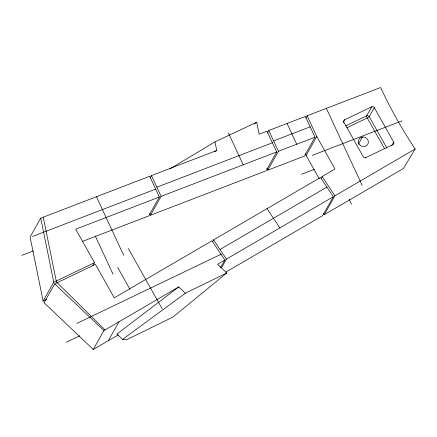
<?xml version="1.0" encoding="UTF-8"?>
<svg xmlns="http://www.w3.org/2000/svg" width="437" height="437" viewBox="0 0 437 437"><rect width="100%" height="100%" fill="white"/><g stroke="black" fill="none" stroke-linecap="round" stroke-linejoin="round"><path stroke-width="0.66" d="M82.172 241.508L148.717 215.933L159.363 197.038L149.705 176.269L40.739 218.15L30.093 237.04L43.121 301.098L46.77 299.35M43.121 301.098L53.767 282.209L94.512 262.67L75.705 229.19L159.363 197.038M220.488 267.717L224.809 260.042L211.989 240.792L114.259 297.821L95.452 264.341L54.707 283.881L44.061 302.775L93.267 349.485L118.443 334.791M92.846 265.62L94.512 262.67M150.126 177.957L151.453 175.598L216.73 150.508L214.977 141.872L256.71 122.245L259.141 134.208L267.018 131.182L276.676 151.95L266.029 170.845L150.47 215.255L149.662 213.529M150.47 215.255L161.116 196.366L276.676 151.95M93.267 349.485L103.908 330.591L178.766 286.912L185.397 293.205L226.787 272.972L217.599 264.248L224.809 260.042M108.343 340.685L118.99 321.79M267.433 132.87L268.766 130.51L305.365 116.444L315.022 137.213L304.376 156.102L267.777 170.168L266.925 168.338M212.59 241.628L213.589 239.858L320.501 177.471L333.327 196.721L322.681 215.616L225.754 272.175M267.777 170.168L278.424 151.278L315.022 137.213M305.78 118.132L307.113 115.772L380.622 87.515A458.358 427.047 29.4 0 0 415.15 148.979L403.438 168.491L324.287 214.682L323.538 213.562M221.756 267.373L226.415 259.108L333.327 196.721M319.234 178.766L306.124 155.43L316.77 136.541L307.113 115.772M343.69 121.475L344.64 119.787L371.707 106.808A1.956 1.824 29.4 0 1 374.329 107.671L393.688 142.129A1.956 1.824 29.4 0 1 392.945 144.609L365.878 157.588L365.561 158.15M343.58 122.83L343.897 122.267A1.956 1.824 29.4 0 1 344.64 119.787M321.108 178.307L322.107 176.537L335.01 169.004L316.77 136.541M371.707 106.808L366.632 115.821L345.716 125.851M374.329 107.671L369.254 116.684A1.857 0.371 -29.3 0 1 367.32 118.039L384.68 148.93M358.482 143.986L362.41 137.016M324.287 214.682L334.928 195.787L415.15 148.979M391.781 145.51L393.688 142.129M226.787 272.972L172.943 317.071L127.145 339.462L122.568 339.423L116.914 334.059L178.766 286.912M122.568 339.423L185.397 293.205M254.126 123.9L256.71 122.245M169.829 168.933L214.977 141.872M220.002 249.483L326.914 187.096M214.37 151.868L216.73 150.508M346.891 127.735L367.189 117.995A1.857 0.568 64.4 0 1 366.632 115.821A1.956 1.824 29.4 0 1 369.254 116.684L386.942 148.17M76.901 323.385L221.45 254.066M66.255 342.275L79.785 335.785M273.595 140.894L310.194 126.828M156.85 187.194L272.409 142.779M32.496 236.466L155.681 189.123M21.85 255.361L33.278 250.969M312.258 155.364L402.067 120.841M301.612 174.254L314.35 169.359M54.707 283.881L103.908 330.591M105.066 329.913L56.444 281.985L43.263 217.178M322.107 176.537L334.928 195.787M267.045 208.662L279.871 227.917M213.589 239.858L226.415 259.108M343.897 122.267L363.256 156.725A1.956 1.824 29.4 0 0 365.878 157.588M128.336 248.571L162.209 308.861M117.695 267.466L129.98 289.332M326.357 108.371L362.147 185.326M349.212 199.294L351.501 204.221M305.321 153.698L306.124 155.43M287.065 123.474L296.723 144.243M268.766 130.51L278.424 151.278M228.458 133.105L243.201 164.815M151.453 175.598L161.116 196.366M96.446 196.737L123.693 255.334M95.261 235.985L113.046 274.223M40.739 218.15L53.767 282.209M359.143 144.117A5.091 4.741 29.4 0 0 367.812 144.308A5.091 4.741 29.4 0 0 363.196 136.972A5.091 4.741 29.4 0 0 359.143 144.117"/></g></svg>
